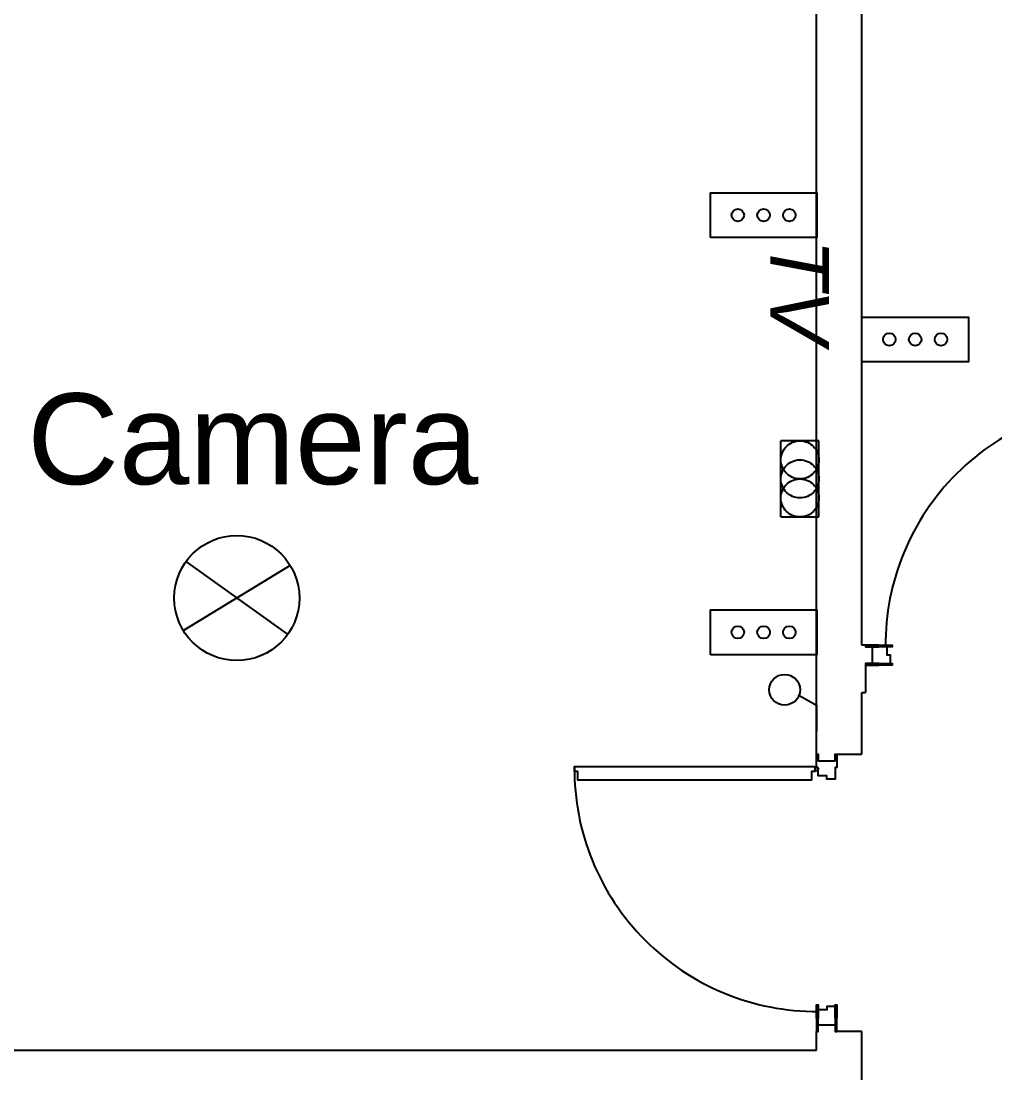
# Model space of a CAD drawing. Header units: millimetres. Extents: x 1251.1 to 1334.1, y 1577.6 to 1641.3.
# Drawn here: x 1300.117 to 1303.335, y 1615.894 to 1619.369 of the extents above; entities that cross this region are included whole.
import ezdxf

# ---------------------------------------------------------------- set-up
doc = ezdxf.new("R2010")
doc.units = ezdxf.units.MM
doc.linetypes.add('ACAD_ISO02W100', pattern=[15, 12, -3])
for name, color, linetype in [('IMPIANTO ELETTRICO', 7, 'Continuous'), ('IMPIANTO TERMICO', 1, 'Continuous'), ('MURATURA', 140, 'Continuous'), ('PORTES', 3, 'Continuous')]:
    doc.layers.add(name, color=color, linetype=linetype)
doc.styles.add('fm-studio_50', font='Arial Italic.ttf', dxfattribs={"height": 10})
doc.styles.get("Standard").update_dxf_attribs({"font": 'Arial.ttf'})

msp = doc.modelspace()

# ---------------------------------------------------------------- linework, layer by layer
at = {"layer": 'IMPIANTO ELETTRICO', "linetype": 'Continuous'}
for p, q in [((1301.0066, 1617.5706), (1300.6538, 1617.3554)), ((1300.6622, 1617.5833), (1300.9983, 1617.3427))]:
    msp.add_line(p, q, dxfattribs=at)
for points in [[(1302.3948, 1618.6538), (1302.3948, 1618.802), (1302.7466, 1618.802), (1302.7466, 1618.6538)], [(1302.8956, 1618.2433), (1302.8956, 1618.3915), (1303.2474, 1618.3915), (1303.2474, 1618.2433)], [(1302.3948, 1617.2756), (1302.3948, 1617.4238), (1302.7466, 1617.4238), (1302.7466, 1617.2756)]]:
    msp.add_lwpolyline(points, close=True, dxfattribs=at)
msp.add_lwpolyline([(1302.6848, 1617.143), (1302.7456, 1617.1095), (1302.7456, 1617.023)], dxfattribs=at)
for centre, radius in [((1302.4855, 1618.7279), 0.0207), ((1302.5707, 1618.7279), 0.0207), ((1302.6559, 1618.7279), 0.0207), ((1302.9863, 1618.3174), 0.0207), ((1303.0715, 1618.3174), 0.0207), ((1303.1567, 1618.3174), 0.0207), ((1300.8302, 1617.463), 0.2066), ((1302.4855, 1617.3497), 0.0207), ((1302.5707, 1617.3497), 0.0207), ((1302.6559, 1617.3497), 0.0207), ((1302.6402, 1617.1599), 0.0509)]:
    msp.add_circle(centre, radius, dxfattribs=at)
at = {"layer": 'IMPIANTO TERMICO', "linetype": 'ACAD_ISO02W100'}
for p, q in [((1302.6279, 1617.7308), (1302.6279, 1617.9824)), ((1302.7537, 1617.9824), (1302.6279, 1617.9824)), ((1302.7537, 1617.7308), (1302.7537, 1617.9824)), ((1302.7537, 1617.9201), (1302.7537, 1617.9201)), ((1302.6279, 1617.7308), (1302.7537, 1617.7308))]:
    msp.add_line(p, q, dxfattribs=at)
for centre in [(1302.6908, 1617.9195), (1302.6908, 1617.8566), (1302.6908, 1617.7937)]:
    msp.add_circle(centre, 0.0629, dxfattribs=at)
at = {"layer": 'MURATURA'}
for p, q in [((1302.7456, 1616.9032), (1302.7456, 1620.1513)), ((1302.8956, 1617.3073), (1302.8956, 1620.1513)), ((1302.9452, 1617.3078), (1302.9452, 1617.3073)), ((1302.8956, 1617.1513), (1302.9073, 1617.1513)), ((1302.8956, 1616.9474), (1302.8956, 1617.1513)), ((1302.7456, 1616.0689), (1302.7461, 1616.0689)), ((1302.7461, 1615.9689), (1302.7461, 1616.031)), ((1302.8956, 1612.4927), (1302.8956, 1616.031)), ((1298.7456, 1615.9689), (1302.7456, 1615.9689))]:
    msp.add_line(p, q, dxfattribs=at)
at = {"layer": 'MURATURA', "linetype": 'ACAD_ISO02W100'}
for p, q in [((1302.9073, 1617.3073), (1302.8956, 1617.3073)), ((1302.9073, 1617.2411), (1302.9073, 1617.1513)), ((1302.8123, 1616.9474), (1302.8956, 1616.9474)), ((1302.8956, 1616.031), (1302.8123, 1616.031))]:
    msp.add_line(p, q, dxfattribs=at)
at = {"layer": 'PORTES'}
for points in [[(1302.9514, 1617.3018), (1302.9514, 1617.3073), (1302.9073, 1617.3073), (1302.9073, 1617.3018), (1302.9293, 1617.3018), (1302.9293, 1617.2466), (1302.9073, 1617.2466), (1302.9073, 1617.2411), (1302.9514, 1617.2411), (1302.9514, 1617.2466), (1302.9901, 1617.2466), (1302.9901, 1617.2742), (1302.979, 1617.2742), (1302.979, 1617.3018)], [(1302.7516, 1616.9032), (1302.7461, 1616.9032), (1302.7461, 1616.9474), (1302.7516, 1616.9474), (1302.7516, 1616.9253), (1302.8068, 1616.9253), (1302.8068, 1616.9474), (1302.8123, 1616.9474), (1302.8123, 1616.9032), (1302.8068, 1616.9032), (1302.8068, 1616.8645), (1302.7792, 1616.8645), (1302.7792, 1616.8756), (1302.7516, 1616.8756)], [(1302.7405, 1616.906), (1302.7405, 1616.8894), (1302.7295, 1616.8894), (1302.7295, 1616.8618), (1301.9566, 1616.8618), (1301.9566, 1616.8894), (1301.9456, 1616.8894), (1301.9456, 1616.906)], [(1302.7516, 1616.0751), (1302.7461, 1616.0751), (1302.7461, 1616.031), (1302.7516, 1616.031), (1302.7516, 1616.053), (1302.8068, 1616.053), (1302.8068, 1616.031), (1302.8123, 1616.031), (1302.8123, 1616.0751), (1302.8068, 1616.0751), (1302.8068, 1616.1138), (1302.7792, 1616.1138), (1302.7792, 1616.1027), (1302.7516, 1616.1027)]]:
    msp.add_lwpolyline(points, close=True, dxfattribs=at)
for points in [[(1302.9238, 1617.3018), (1302.9514, 1617.3018), (1302.9514, 1617.3073), (1302.9956, 1617.3073), (1302.9956, 1617.3018), (1302.9735, 1617.3018)], [(1302.9735, 1617.2466), (1302.9956, 1617.2466), (1302.9956, 1617.2411), (1302.9514, 1617.2411), (1302.9514, 1617.2466), (1302.9128, 1617.2466)], [(1302.7516, 1616.0475), (1302.7516, 1616.0751), (1302.7461, 1616.0751), (1302.7461, 1616.1193), (1302.7516, 1616.1193), (1302.7516, 1616.0972)], [(1302.8068, 1616.0972), (1302.8068, 1616.1193), (1302.8123, 1616.1193), (1302.8123, 1616.0751), (1302.8068, 1616.0751), (1302.8068, 1616.0365)]]:
    msp.add_lwpolyline(points, dxfattribs=at)
msp.add_circle((1302.7461, 1616.8977), 0.00552, dxfattribs=at)
for centre, start, end in [((1303.774, 1617.3073), 89.4791, 180.3472), ((1302.7461, 1616.8977), 179.4791, 270.3472)]:
    msp.add_arc(centre, 0.8005, start, end, dxfattribs=at)

# ---------------------------------------------------------------- texts
at = {"layer": 'IMPIANTO ELETTRICO', "linetype": 'Continuous', "style": 'fm-studio_50'}
msp.add_text('TV', height=0.19363, rotation=270, dxfattribs=at).set_placement((1302.5927, 1618.6483))
at = {"layer": 'MURATURA', "insert": (1300.1378, 1618.1391), "char_height": 0.3, "attachment_point": 1}
msp.add_mtext_dynamic_manual_height_columns('{\\C0;Camera}', width=3.138539, gutter_width=12.5, heights=[0], dxfattribs=at)

doc.saveas('drawing.dxf')
